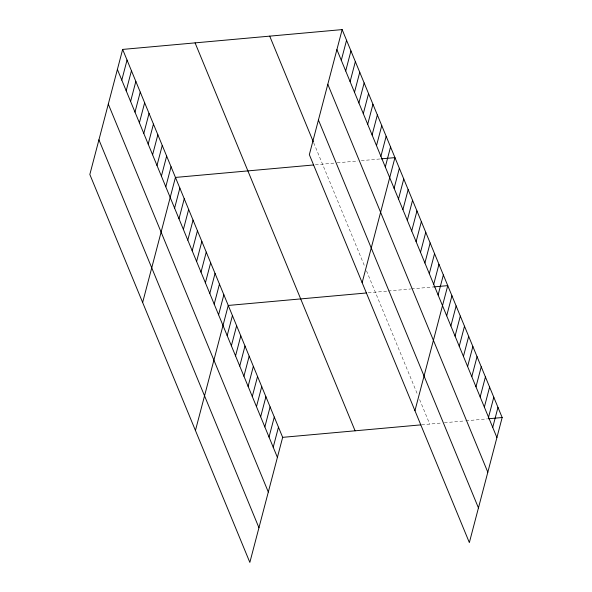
<?xml version="1.0" encoding="UTF-8"?>
<svg xmlns="http://www.w3.org/2000/svg" width="592" height="592" viewBox="0 0 592 592"><rect width="100%" height="100%" fill="white"/><g stroke="black" fill="none" stroke-linecap="round" stroke-linejoin="round"><path stroke-width="0.44" stroke-dasharray="2.96 2.22" d="M315.41 164.798L334.591 163.066M337.181 162.83L357.871 160.965M361.327 160.654L380.293 158.937M368.217 292.818L387.397 291.086M388.256 291.005L410.678 288.977M411.536 288.903L433.958 286.876M421.726 424.79L441.795 422.977M444.385 422.747L465.083 420.875M465.941 420.801L487.505 418.855M313.716 142.82L364.827 266.733M366.522 270.84L417.871 395.323M419.61 399.548L429.725 424.072"/><path stroke-width="0.89" d="M122.648 49.417L89.836 174.47L249.846 562.4L282.658 437.347L122.648 49.417L342.154 29.6L502.164 417.53L469.352 542.583L309.342 154.653L342.154 29.6M121.789 80.112L127.043 60.088M126.192 90.783L131.446 70.751M130.595 101.454L135.849 81.422M134.991 112.117L140.245 92.093M139.394 122.788L144.648 102.756M143.789 133.452L149.043 113.427M148.192 144.122L153.446 124.098M152.595 154.793L157.849 134.761M156.991 165.457L162.245 145.432M161.394 176.127L166.648 156.096M165.797 186.798L171.051 166.766M142.642 302.49L175.447 177.437L313.634 164.961M174.596 208.132L179.85 188.101M178.991 218.796L184.245 198.771M183.394 229.467L188.648 209.442M187.797 240.137L193.051 220.106M192.193 250.801L197.447 230.776M196.596 261.472L201.85 241.44M200.999 272.142L206.253 252.111M205.394 282.806L210.648 262.781M209.797 293.477L215.051 273.445M214.193 304.14L219.454 284.116M218.596 314.811L223.85 294.786M195.441 430.502L228.253 305.45L366.433 292.973M227.18 335.627L232.434 315.595M231.368 345.772L236.622 325.741M235.549 355.918L240.803 335.886M239.738 366.063L244.992 346.031M243.919 376.209L249.173 356.177M248.107 386.354L253.361 366.33M252.288 396.499L257.542 376.475M341.295 60.295L346.557 40.271M256.477 406.645L261.731 386.62M345.698 70.966L350.952 50.934M260.658 416.79L265.912 396.766M350.101 81.629L355.355 61.605M264.846 426.936L270.1 406.911M354.497 92.3L359.751 72.276M269.027 437.081L274.281 417.057M358.9 102.971L364.154 82.939M273.215 447.226L278.469 427.202M363.303 113.634L368.557 93.61M367.699 124.305L372.953 104.273M372.102 134.976L377.356 114.944M376.497 145.639L381.759 125.615M380.9 156.31L386.154 136.278M385.303 166.974L390.557 146.949M362.149 282.673L394.953 157.62L381.159 158.863M394.102 188.315L399.356 168.283M398.505 198.979L403.759 178.954M402.9 209.649L408.154 189.618M407.303 220.32L412.557 200.288M411.699 230.984L416.96 210.959M416.102 241.654L421.356 221.623M420.505 252.318L425.759 232.293M424.901 262.989L430.155 242.964M429.304 273.659L434.558 253.628M433.707 284.323L438.961 264.298M438.102 294.994L443.356 274.962M414.955 410.685L447.759 285.633L433.958 286.876M446.686 315.81L451.94 295.778M450.875 325.955L456.129 305.923M455.056 336.101L460.31 316.069M459.244 346.246L464.498 326.214M463.425 356.391L468.686 336.36M467.613 366.537L472.867 346.505M471.794 376.682L477.056 356.65M475.983 386.828L481.237 366.803M480.171 396.973L485.425 376.949M484.352 407.118L489.606 387.094M488.541 417.264L493.795 397.239M492.722 427.409L497.976 407.385M282.658 437.347L420.838 424.871M488.363 418.773L502.164 417.53M336.9 49.632L496.91 437.555M327.805 84.286L487.815 472.216M318.437 119.998L478.447 507.921M269.715 36.142L313.383 141.999M195.086 42.876L355.089 430.806M117.394 69.449L277.396 457.372M108.299 104.103L268.309 492.033M98.931 139.816L258.941 527.738"/></g></svg>
